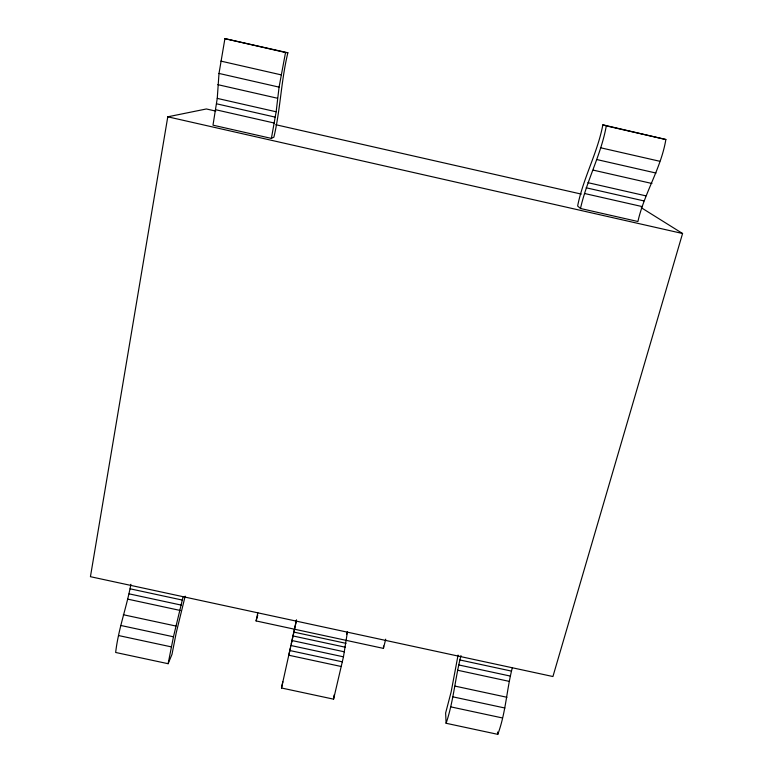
<?xml version="1.0" encoding="UTF-8"?>
<svg xmlns="http://www.w3.org/2000/svg" width="773" height="773" viewBox="0 0 773 773"><rect width="100%" height="100%" fill="white"/><g stroke="black" fill="none" stroke-linecap="round" stroke-linejoin="round"><path stroke-width="1.16" d="M217.252 98.384L219.001 73.435L224.914 38.65L287.875 52.767C281.101 80.566 280.493 109.322 273.893 137.15L271.381 138.406L212.99 125.168L217.252 98.384L276.154 111.785L271.381 138.406M257.824 612.767L256.085 620.932L383.437 648.392L383.572 646.025M276.154 111.785L279.072 87.127L285.527 52.516L287.875 52.767M347.415 632.111L343.463 656.828L333.578 699.159L281.507 687.999L282.831 681.805M333.578 699.159L334.12 694.966M458.07 655.069L451.152 691.893L445.625 713.044L446.108 723.277L497.793 734.35C505.842 712.87 506.595 689.806 512.306 667.814M446.108 723.277C453.587 701.256 455.162 677.96 460.979 655.581M215.773 111.099L206.372 108.964L167.78 116.81L90.431 576.687L552.927 676.53L682.569 233.504L641.271 207.705M130.908 584.311C126.656 607.22 118.308 629.203 115.66 652.47L168.127 663.707L172.002 654.345L176.234 632.778L185.172 596.157M168.127 663.707L173.461 636.788L183.095 596.746M290.861 645.793L296.523 619.907L291.257 643.986M341.318 666.519L288.802 655.233L290.957 645.523L343.463 656.828M290.455 647.61L281.507 687.999M346.604 634.372L347.154 632.053M383.437 648.392L385.717 639.165M580.494 208.488C586.784 180.196 601.191 154.59 606.293 125.893L602.853 124.82C597.548 152.909 583.19 178.012 577.624 206.033L580.494 208.488L637.918 221.513C644.257 193.105 661.05 168.504 665.862 139.517L602.853 124.82M256.085 620.932L257.747 615.153M292.059 640.546L344.478 651.842M123.332 614.738L176.012 626.062M289.846 650.537L342.391 661.843M455.065 686.115L506.943 697.275M120.714 625.454L173.461 636.788M452.93 696.85L504.895 708.02M118.665 635.57L171.364 646.885M450.514 706.812L502.421 717.953M130.106 588.804L182.447 600.099M459.809 659.949L511.388 671.08M129.081 593.848L181.404 605.133M458.611 664.915L510.151 676.037M293.904 632.101L346.004 643.339M127.787 599.152L180.148 610.438M457.558 670.23L509.136 681.351M293.064 635.966L345.347 647.233M217.812 84.653L277.478 98.239M593.287 170.137L651.939 183.491M587.944 182.67L645.861 195.84M216.672 103.824L275.381 117.167M586.166 187.791L643.899 200.903M215.744 109.747L274.338 123.052M584.504 193.492L642.121 206.575M275.719 124.704L581.325 194.1M167.78 116.81L682.569 233.504M224.914 38.65L285.527 52.516M606.293 125.893L665.862 139.517M220.914 61.115L281.237 74.875M600.437 147.73L659.717 161.257M219.001 73.435L279.072 87.127M596.959 159.586L656.006 173.046M497.503 732.041L497.793 734.35"/></g></svg>
